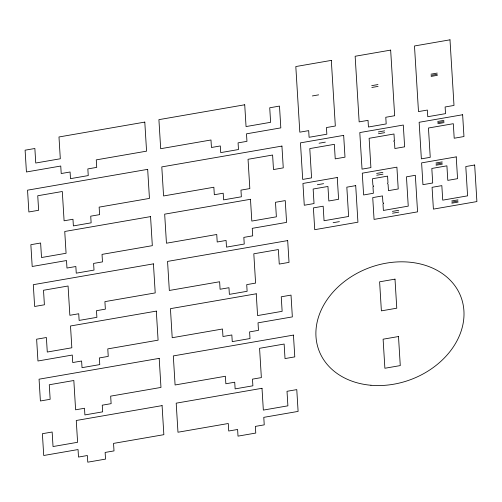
<?xml version="1.0" encoding="UTF-8"?>
<svg xmlns="http://www.w3.org/2000/svg" width="502" height="502" viewBox="0 0 502 502"><rect width="100%" height="100%" fill="white"/><g stroke="black" fill="none" stroke-linecap="round" stroke-linejoin="round"><path stroke-width="0.75" d="M430.986 74.17L437.236 73.085M312.388 95.938L318.638 94.853M371.725 85.647L377.975 84.568M431.061 75.363L437.311 74.277M431.124 76.404L437.374 75.325M371.838 87.467L378.081 86.388M437.688 121.465L443.931 120.386M378.357 131.926L384.607 130.84M319.084 143.233L325.334 142.148M437.757 122.657L444.006 121.578M378.47 133.739L384.72 132.66M437.819 123.705L444.069 122.62M435.956 162.974L442.206 161.889M376.625 173.428L382.875 172.343M317.352 184.736L323.602 183.657M436.025 164.167L442.275 163.081M376.738 175.248L382.988 174.163M436.087 165.208L442.337 164.123M451.725 200.944L457.975 199.859M392.401 211.398L398.651 210.313M333.127 222.706L339.377 221.627M451.8 202.137L458.044 201.051M392.508 213.218L398.757 212.133M451.863 203.178L458.113 202.093M373.344 186.273L372.973 186.731L373.369 193.27L363.605 194.964L362.275 173.171L396.9 167.166L398.224 188.959L388.46 190.653L388.065 184.115L387.669 183.851A1.675 1.318 -20.6 0 1 387.607 183.123L387.971 182.665L387.575 176.127L372.484 178.743L372.886 185.276L373.275 185.545A1.675 1.318 -20.6 0 1 373.337 186.267M394.026 140.924L394.007 140.987A1.675 1.318 -20.6 0 0 394.076 141.715L394.465 141.984L394.861 148.517L404.631 146.829L403.301 125.036L359.802 132.572L362.03 169.136L370.909 167.599L369.121 138.301L393.976 133.99L394.377 140.529L394.026 140.924M383.359 203.442L382.988 203.906L383.39 210.445L408.245 206.134L406.457 176.836L415.336 175.292L417.564 211.857L374.065 219.399L372.735 197.606L382.499 195.912L382.901 202.45L383.29 202.714A1.675 1.318 -20.6 0 1 383.352 203.442M331.32 60.397L295.81 66.553L299.813 132.17L308.692 130.633L309.094 137.291L326.852 134.216L326.444 127.552L335.323 126.015L331.32 60.397M390.656 50.106L355.146 56.262L359.15 121.886L368.029 120.348L368.43 127.006L386.189 123.925L385.781 117.267L394.66 115.73L390.656 50.106M449.993 39.821L414.483 45.977L418.486 111.595L427.365 110.057L427.767 116.715L445.525 113.64L445.117 106.982L453.996 105.439L449.993 39.821M144.796 122.099L58.985 136.971L60.309 158.764L35.749 163.024L34.864 148.498L25.1 150.186L26.43 171.979L60.755 166.03L61.213 173.535L70.085 171.998L70.493 178.656L88.252 175.581L87.844 168.923L96.723 167.379L96.265 159.874L146.565 151.152L144.796 122.099M244.725 104.774L158.908 119.652L160.684 148.705L210.984 139.983L211.442 147.494L220.322 145.95L220.729 152.614L238.481 149.533L238.073 142.875L246.953 141.338L246.495 133.827L280.819 127.878L279.488 106.085L269.725 107.779L270.609 122.306L246.049 126.567L244.725 104.774M147.676 169.35L27.541 190.176L28.865 211.969L38.629 210.275L37.744 195.749L62.304 191.494L64.093 220.792L72.972 219.255L73.374 225.913L91.132 222.832L90.724 216.174L99.603 214.636L99.145 207.131L149.445 198.409L147.676 169.35M281.929 146.076L161.795 166.902L163.564 195.962L213.865 187.24L214.323 194.745L223.202 193.207L223.61 199.865L241.362 196.79L240.954 190.126L249.833 188.589L248.044 159.291L272.605 155.03L273.49 169.563L283.26 167.869L281.929 146.076M343.669 135.371L300.466 142.863L302.693 179.427L311.573 177.884L309.784 148.586L334.345 144.331L335.229 158.858L344.993 157.164L343.669 135.371M462.637 114.745L419.139 122.287L421.366 158.852L430.245 157.314L428.457 128.01L453.312 123.705L454.197 138.232L463.961 136.538L462.637 114.745M337.262 177.507L302.938 183.456L304.268 205.249L314.032 203.555L313.148 189.028L327.944 186.462L328.829 200.988L338.593 199.3L337.262 177.507M456.23 156.881L421.611 162.88L422.941 184.673L432.705 182.985L431.82 168.452L446.912 165.836L447.797 180.369L457.56 178.674L456.23 156.881M150.556 216.607L64.745 231.478L66.076 253.272L41.515 257.532L40.624 243.006L30.86 244.694L32.191 266.487L66.515 260.538L66.973 268.043L75.852 266.506L76.254 273.163L94.012 270.089L93.604 263.424L102.483 261.887L102.025 254.382L152.326 245.66L150.556 216.607M250.485 199.281L164.675 214.159L166.444 243.213L216.751 234.49L217.203 242.002L226.082 240.458L226.49 247.122L244.242 244.041L243.834 237.383L252.713 235.846L252.255 228.335L286.579 222.386L285.255 200.593L275.485 202.287L276.376 216.814L251.816 221.075L250.485 199.281M355.705 185.633L346.826 187.171L348.614 216.469L324.054 220.729L323.169 206.203L313.399 207.897L314.729 229.684L357.932 222.198L355.705 185.633M474.672 165.007L465.793 166.545L467.582 195.849L442.726 200.154L441.835 185.627L432.071 187.321L433.402 209.114L476.9 201.572L474.672 165.007M153.436 263.857L33.301 284.684L34.632 306.477L44.396 304.783L43.511 290.256L68.071 286.002L69.853 315.3L78.732 313.756L79.14 320.42L96.892 317.339L96.484 310.682L105.364 309.144L104.905 301.633L155.212 292.917L153.436 263.857M287.69 240.583L167.555 261.41L169.325 290.47L219.631 281.748L220.089 289.252L228.962 287.715L229.37 294.373L247.122 291.292L246.72 284.634L255.593 283.097L253.811 253.799L278.372 249.538L279.256 264.071L289.02 262.377L287.69 240.583M156.317 311.108L70.506 325.986L71.836 347.779L47.276 352.04L46.391 337.513L36.627 339.201L37.951 360.994L72.275 355.046L72.734 362.551L81.613 361.013L82.021 367.671L99.772 364.596L99.365 357.932L108.244 356.395L107.786 348.89L158.092 340.168L156.317 311.108M256.246 293.789L170.435 308.661L172.205 337.721L222.511 328.998L222.97 336.509L231.842 334.966L232.25 341.624L250.002 338.549L249.601 331.891L258.474 330.347L258.022 322.842L292.346 316.894L291.016 295.101L281.252 296.795L282.137 311.322L257.576 315.582L256.246 293.789M394.999 279.143L379.612 281.81L381.382 310.863L396.775 308.197L394.999 279.143M159.197 358.365L39.062 379.192L40.392 400.985L50.156 399.291L49.271 384.764L73.832 380.503L75.614 409.808L84.493 408.264L84.901 414.928L102.653 411.847L102.251 405.189L111.124 403.652L110.666 396.141L160.973 387.425L159.197 358.365M293.45 335.091L173.315 355.918L175.085 384.978L225.392 376.255L225.85 383.76L234.729 382.223L235.131 388.881L252.889 385.8L252.481 379.142L261.36 377.604L259.572 348.306L284.132 344.046L285.017 358.579L294.781 356.884L293.45 335.091M398.5 336.528L383.114 339.195L384.883 368.255L400.27 365.588L398.5 336.528M162.083 405.616L76.266 420.494L77.597 442.287L53.036 446.548L52.152 432.015L42.388 433.709L43.718 455.502L78.042 449.554L78.5 457.058L87.373 455.521L87.781 462.179L105.533 459.104L105.131 452.44L114.004 450.903L113.546 443.398L163.853 434.676L162.083 405.616M262.006 388.297L176.196 403.169L177.972 432.228L228.272 423.506L228.73 431.011L237.609 429.474L238.011 436.131L255.769 433.057L255.361 426.399L264.24 424.855L263.782 417.35L298.106 411.402L296.776 389.608L287.012 391.303L287.897 405.829L263.337 410.09L262.006 388.297M370.934 385.26A75.884 59.638 -20.6 0 0 461.445 298.295A75.884 59.638 -20.6 0 0 337.451 287.533A75.884 59.638 -20.6 0 0 370.934 385.26"/></g></svg>
